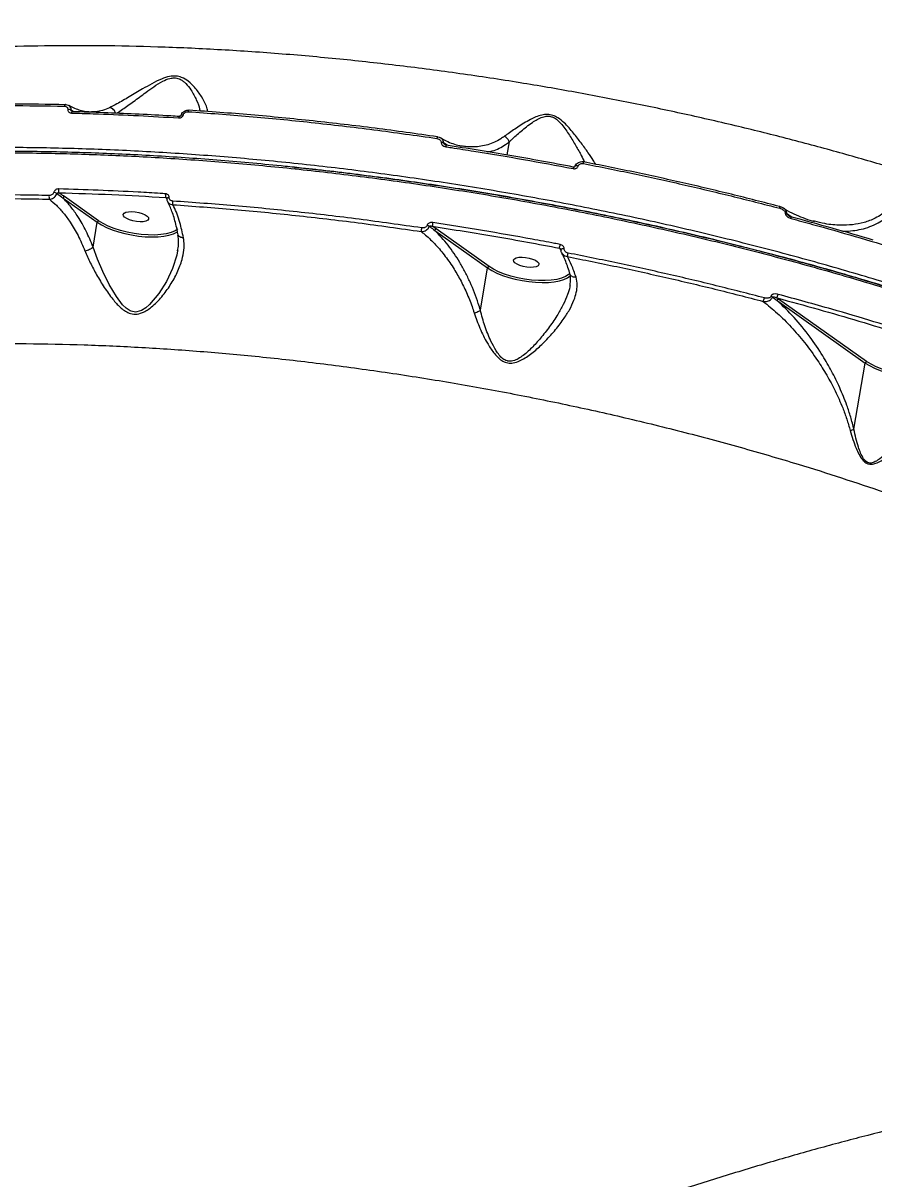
# Model space of a CAD drawing. Header units: millimetres. Extents: x -6028 to 5958, y -6064 to 4137.
# Drawn here: x -2.7 to 295.3, y -688.2 to -283.5 of the extents above; entities that cross this region are included whole.
import ezdxf

# ---------------------------------------------------------------- set-up
doc = ezdxf.new("R2010")
doc.units = ezdxf.units.MM
for name, color, linetype in [('DIKOM_ОБЪЕКТ', 7, 'Continuous'), ('DIKOM_РАЗМЕР_ЗОНА', 7, 'Continuous'), ('DIKOM_РАЗМЕР_ОБЪЕКТА', 7, 'Continuous')]:
    doc.layers.add(name, color=color, linetype=linetype)
doc.styles.add('style1', font='arial.ttf', dxfattribs={"width": 0.8})
doc.dimstyles.new('1-50', dxfattribs={"dimtxt": 300, "dimasz": 200, "dimexe": 100, "dimexo": 0, "dimgap": 100, "dimtad": 1, "dimtxsty": 'style1', "dimcen": 200, "dimclrd": 7, "dimclre": 7, "dimclrt": 7, "dimadec": 1, "dimazin": 2, "dimtfac": 1, "dimtmove": 0, "dimatfit": 2, "dimfxl": 0, "dimlwd": 25, "dimlwe": 18, "dimarcsym": 0})

# ---------------------------------------------------------------- blocks, each defined once
blk = doc.blocks.new('*D9')
at = {"layer": 'Defpoints', "color": 0, "transparency": 16777216}
for p in [(-6027.56, 1459.58), (4556.58, 1382.7), (4556.58, -5964.37)]:
    blk.add_point(p, dxfattribs=at)
at = {"layer": 'DIKOM_РАЗМЕР_ЗОНА', "color": 7, "lineweight": 18, "transparency": 16777216}
for p, q in [((-6027.56, 1459.58), (-6027.56, -6064.37)), ((4556.58, 1382.7), (4556.58, -6064.37))]:
    blk.add_line(p, q, dxfattribs=at)
at = {"layer": 'DIKOM_РАЗМЕР_ЗОНА', "color": 7, "lineweight": 25, "transparency": 16777216}
blk.add_line((-5827.56, -5964.37), (4356.58, -5964.37), dxfattribs=at)
at = {"layer": 'DIKOM_РАЗМЕР_ЗОНА', "color": 7, "transparency": 16777216}
for points in [[(-5827.56, -5931.03), (-5827.56, -5997.7), (-6027.56, -5964.37)], [(4356.58, -5931.03), (4356.58, -5997.7), (4556.58, -5964.37)]]:
    blk.add_solid(points, dxfattribs=at)
at = {"layer": 'DIKOM_РАЗМЕР_ЗОНА', "color": 7, "transparency": 16777216, "insert": (157.08, -5711.2), "char_height": 300, "attachment_point": 5, "style": 'style1'}
blk.add_mtext('10600', dxfattribs=at)
blk = doc.blocks.new('*D11')
at = {"layer": 'Defpoints', "color": 0, "transparency": 16777216}
for p in [(259.43, 2965.58), (1920.55, -3002.33), (4022.59, -3002.33)]:
    blk.add_point(p, dxfattribs=at)
at = {"layer": 'DIKOM_РАЗМЕР_ОБЪЕКТА', "color": 7, "lineweight": 18, "transparency": 16777216}
for p, q in [((259.43, 2965.58), (4122.59, 2965.58)), ((1920.55, -3002.33), (4122.59, -3002.33))]:
    blk.add_line(p, q, dxfattribs=at)
at = {"layer": 'DIKOM_РАЗМЕР_ОБЪЕКТА', "color": 7, "lineweight": 25, "transparency": 16777216}
blk.add_line((4022.59, 2765.58), (4022.59, -2802.33), dxfattribs=at)
at = {"layer": 'DIKOM_РАЗМЕР_ОБЪЕКТА', "color": 7, "transparency": 16777216}
for points in [[(3989.25, 2765.58), (4055.92, 2765.58), (4022.59, 2965.58)], [(3989.25, -2802.33), (4055.92, -2802.33), (4022.59, -3002.33)]]:
    blk.add_solid(points, dxfattribs=at)
at = {"layer": 'DIKOM_РАЗМЕР_ОБЪЕКТА', "color": 7, "transparency": 16777216, "insert": (3769.41, -24.42), "char_height": 300, "attachment_point": 5, "rotation": 90, "style": 'style1'}
blk.add_mtext('6000', dxfattribs=at)
blk = doc.blocks.new('*D12')
at = {"layer": 'Defpoints', "color": 0, "transparency": 16777216}
for p in [(3056.58, 1987.9), (-4027.97, 676.5), (3056.58, -3714.77)]:
    blk.add_point(p, dxfattribs=at)
at = {"layer": 'DIKOM_РАЗМЕР_ОБЪЕКТА', "color": 7, "lineweight": 18, "transparency": 16777216}
for p, q in [((3056.58, 1987.9), (3056.58, -3814.77)), ((-4027.97, 676.5), (-4027.97, -3814.77))]:
    blk.add_line(p, q, dxfattribs=at)
at = {"layer": 'DIKOM_РАЗМЕР_ОБЪЕКТА', "color": 7, "lineweight": 25, "transparency": 16777216}
blk.add_line((-3827.97, -3714.77), (2856.58, -3714.77), dxfattribs=at)
at = {"layer": 'DIKOM_РАЗМЕР_ОБЪЕКТА', "color": 7, "transparency": 16777216}
for points in [[(-3827.97, -3681.44), (-3827.97, -3748.11), (-4027.97, -3714.77)], [(2856.58, -3681.44), (2856.58, -3748.11), (3056.58, -3714.77)]]:
    blk.add_solid(points, dxfattribs=at)
at = {"layer": 'DIKOM_РАЗМЕР_ОБЪЕКТА', "color": 7, "transparency": 16777216, "insert": (20, -3461.6), "char_height": 300, "attachment_point": 5, "style": 'style1'}
blk.add_mtext('7100', dxfattribs=at)

msp = doc.modelspace()

# ---------------------------------------------------------------- linework, layer by layer
at = {"layer": 'DIKOM_ОБЪЕКТ', "color": 7, "linetype": 'Continuous', "lineweight": 15}
for p, q in [((14.781, -314.436), (14.117, -313.991)), ((145.788, -326.301), (144.581, -325.488)), ((167.586, -325.073), (166.794, -329.69)), ((11.279, -344.758), (23.266, -353.253)), ((23.754, -352.751), (11.767, -344.255)), ((47.28, -344.574), (47.735, -345.294)), ((266.47, -351.351), (266.808, -351.5)), ((21.783, -361.903), (23.266, -353.253)), ((141.964, -355.581), (140.629, -354.642)), ((141.476, -356.083), (160.016, -369.222)), ((160.503, -368.719), (141.964, -355.581)), ((274.552, -352.862), (274.203, -352.777)), ((51.475, -362.959), (51.428, -363.226)), ((185.16, -362.282), (185.744, -363.206)), ((157.47, -384.067), (160.016, -369.222)), ((261.934, -380.153), (261.317, -379.717)), ((292.786, -402.017), (261.934, -380.153)), ((261.446, -380.655), (292.298, -402.519)), ((288.321, -425.718), (292.298, -402.519))]:
    msp.add_line(p, q, dxfattribs=at)
at = {"layer": 'DIKOM_ОБЪЕКТ', "color": 7, "linetype": 'Continuous', "lineweight": 15, "flags": 128}
for points in [[(12.089, -312.013), (12.08, -312.013), (12.015, -312.035), (11.951, -312.091), (11.892, -312.18), (11.839, -312.298), (11.794, -312.441), (11.759, -312.605)], [(14.569, -314.426), (14.568, -314.426), (14.502, -314.441), (14.437, -314.494), (14.375, -314.582), (14.32, -314.702), (14.274, -314.85), (14.237, -315.019)], [(52.677, -315.709), (52.682, -315.697), (52.728, -315.642), (52.81, -315.602), (52.926, -315.579), (53.07, -315.574), (53.236, -315.588), (53.418, -315.618)], [(55.416, -313.996), (55.373, -313.949), (55.337, -313.937)], [(52.056, -316.104), (52.055, -316.103), (52.003, -316.119), (51.952, -316.172), (51.902, -316.261), (51.855, -316.382), (51.813, -316.53), (51.778, -316.7)], [(142.4, -323.33), (142.395, -323.289), (142.389, -323.28)], [(145.489, -326.181), (145.495, -326.199), (145.496, -326.254)], [(190.059, -333.828), (190.047, -333.843), (190.028, -333.894)], [(191.758, -333.58), (191.527, -333.512), (191.303, -333.468), (191.098, -333.452), (190.925, -333.464), (190.794, -333.504), (190.713, -333.569), (190.694, -333.607)], [(193.587, -332.679), (193.614, -332.515), (193.636, -332.369), (193.652, -332.246), (193.661, -332.15), (193.663, -332.085), (193.659, -332.054), (193.647, -332.056), (193.629, -332.093)], [(48.46, -344.537), (48.269, -344.559), (48.093, -344.596), (47.942, -344.646), (47.819, -344.708), (47.732, -344.779), (47.682, -344.856), (47.671, -344.911)], [(262.314, -347.691), (262.287, -347.691), (262.239, -347.719)], [(262.345, -348.347), (262.37, -348.182), (262.383, -348.034), (262.385, -347.907), (262.377, -347.807), (262.357, -347.736), (262.326, -347.697), (262.314, -347.691)], [(41.217, -352.099), (40.921, -352.521), (40.29, -352.844), (39.375, -353.04), (38.252, -353.095), (37.01, -353.003), (35.751, -352.773), (34.576, -352.422), (33.58, -351.979), (32.845, -351.48), (32.43, -350.966), (32.368, -350.478), (32.665, -350.055), (33.296, -349.733), (34.21, -349.536), (35.334, -349.481), (36.576, -349.573), (37.835, -349.804), (39.01, -350.155), (40.005, -350.597), (40.74, -351.096), (41.156, -351.61), (41.217, -352.099)], [(266.325, -351.936), (266.35, -351.762), (266.363, -351.607), (266.362, -351.477), (266.349, -351.377), (266.324, -351.31), (266.287, -351.279), (266.284, -351.278)], [(23.266, -353.253), (24.764, -354.185), (26.52, -355.064), (28.498, -355.871), (30.654, -356.588), (32.942, -357.201), (35.311, -357.695), (37.711, -358.06), (40.089, -358.288), (42.394, -358.375), (44.576, -358.317), (46.587, -358.117), (48.384, -357.779), (49.928, -357.31), (51.185, -356.72), (51.478, -356.538)], [(51.439, -355.696), (50.515, -356.282), (49.136, -356.849), (47.458, -357.281), (45.522, -357.569), (43.376, -357.706), (41.07, -357.687), (38.662, -357.513), (36.208, -357.189), (33.768, -356.723), (31.401, -356.125), (29.165, -355.411), (27.113, -354.597), (25.294, -353.703), (23.754, -352.751)], [(51.428, -363.226), (51.16, -364.737), (49.64, -369.388), (47.463, -373.94), (44.835, -378.169), (41.598, -381.984), (40.27, -383.145), (38.794, -384.083), (37.151, -384.621), (36.63, -384.664), (35.129, -384.403), (34.796, -384.266), (33.357, -383.343), (32.116, -382.129), (29.976, -379.286), (27.443, -374.979), (25.209, -370.45), (23.359, -366.184), (21.781, -361.914), (21.78, -361.911), (21.78, -361.911)], [(186.801, -362.492), (186.558, -362.491), (186.323, -362.511), (186.109, -362.551), (185.928, -362.608), (185.792, -362.679), (185.708, -362.76), (185.681, -362.841)], [(177.967, -368.067), (177.67, -368.49), (177.039, -368.813), (176.125, -369.009), (175.001, -369.064), (173.76, -368.972), (172.5, -368.742), (171.325, -368.391), (170.33, -367.948), (169.595, -367.449), (169.18, -366.935), (169.118, -366.447), (169.414, -366.024), (170.045, -365.702), (170.96, -365.505), (172.083, -365.45), (173.325, -365.542), (174.584, -365.773), (175.759, -366.123), (176.755, -366.566), (177.49, -367.065), (177.905, -367.579), (177.967, -368.067)], [(160.016, -369.222), (161.513, -370.154), (163.27, -371.033), (165.248, -371.84), (167.404, -372.557), (169.691, -373.17), (172.06, -373.664), (174.46, -374.029), (176.838, -374.257), (179.143, -374.344), (181.325, -374.286), (183.336, -374.086), (185.133, -373.748), (186.677, -373.279), (187.935, -372.689), (188.878, -371.991), (189.049, -371.817)], [(188.189, -371.665), (187.265, -372.251), (185.885, -372.818), (184.207, -373.25), (182.272, -373.538), (180.125, -373.674), (177.82, -373.656), (175.411, -373.482), (172.957, -373.158), (170.518, -372.692), (168.151, -372.094), (165.915, -371.38), (163.862, -370.566), (162.044, -369.672), (160.503, -368.719)], [(188.667, -371.222), (188.313, -371.563), (188.189, -371.665)], [(292.298, -402.519), (293.796, -403.451), (295.552, -404.33), (297.53, -405.137), (299.686, -405.855), (301.974, -406.467), (304.343, -406.961), (306.743, -407.326), (309.121, -407.555), (311.426, -407.641), (313.608, -407.583), (315.619, -407.383), (317.416, -407.045), (318.96, -406.576), (320.217, -405.986), (321.161, -405.289), (321.583, -404.803)], [(320.472, -404.962), (319.547, -405.548), (318.168, -406.115), (316.49, -406.548), (314.554, -406.836), (312.408, -406.972), (310.103, -406.953), (307.694, -406.779), (305.24, -406.456), (302.8, -405.989), (300.434, -405.392), (298.197, -404.677), (296.145, -403.863), (294.327, -402.969), (292.786, -402.017)]]:
    msp.add_lwpolyline(points, dxfattribs=at)
at = {"layer": 'DIKOM_ОБЪЕКТ', "color": 7, "linetype": 'Continuous', "lineweight": 15}
for centre, radius, start, end in [((13.252, -315.673), 1.892, 62.77735, 98.11407), ((55.804, -314.508), 0.738, 129.2677, 181.90545), ((144.735, -324.156), 2.504, 159.51585, 173.97327), ((143.786, -327.152), 1.844, 64.49161, 90.83232), ((147.136, -326.88), 1.789, 157.02407, 177.31303), ((188.289, -333.941), 1.774, 343.14099, 3.66037), ((8.438, -344.312), 2.087, 167.98755, 204.08071), ((7.613, -345.388), 2.679, 55.91719, 81.2), ((11.663, -342.029), 2.03, 167.4074, 205.33604), ((49.737, -343.811), 2.572, 167.74162, 197.24229), ((11.882, -344.856), 0.611, 100.9062, 170.79607), ((52.409, -346.379), 2.764, 168.28424, 195.09953), ((264.091, -351.752), 1.694, 65.56311, 84.35862), ((23.869, -353.351), 0.611, 100.89198, 170.8057), ((148.255, -357.274), 11.565, 169.72133, 176.01685), ((138.24, -356.417), 2.184, 52.36556, 75.4698), ((153.118, -355.601), 12.526, 169.66903, 175.60931), ((142.079, -356.181), 0.611, 100.90735, 170.79979), ((173.171, -359.044), 12.419, 344.88488, 350.88486), ((176.607, -362.136), 11.758, 344.57772, 350.7693), ((160.619, -369.319), 0.611, 100.89714, 170.80053), ((253.706, -379.277), 3.29, 329.58386, 351.97787), ((258.66, -380.731), 1.711, 49.09259, 68.97709), ((258.861, -378.11), 2.935, 326.79803, 352.67349), ((262.049, -380.753), 0.611, 100.89714, 170.80053), ((292.902, -402.617), 0.611, 100.90504, 170.79234)]:
    msp.add_arc(centre, radius, start, end, dxfattribs=at)
for points, knots in [([(317.601, -339.173), (311.985, -337.403), (300.746, -333.862), (283.418, -328.869), (265.802, -324.126), (247.666, -319.608), (229.039, -315.335), (209.953, -311.332), (190.713, -307.666), (170.813, -304.255), (150.293, -301.146), (129.209, -298.385), (107.985, -296.046), (86.691, -294.154), (65.401, -292.73), (44.609, -291.806), (24.375, -291.374), (4.744, -291.412), (-14.627, -291.922), (-33.659, -292.923), (-52.274, -294.425), (-70.048, -296.393), (-86.939, -298.808), (-102.929, -301.644), (-118.291, -304.948), (-132.945, -308.729), (-146.821, -312.987), (-158.769, -317.322), (-168.985, -321.619), (-177.703, -325.792), (-185.802, -330.21), (-193.21, -334.868), (-199.103, -339.037), (-202.237, -341.73), (-203.395, -342.725)], [0, 0, 0, 0, 0.0295642, 0.0591639, 0.0887634, 0.1183277, 0.1491042, 0.1799209, 0.2107373, 0.2415138, 0.2749769, 0.3084656, 0.3419286, 0.3763689, 0.4108376, 0.445278, 0.4786302, 0.5120083, 0.5453605, 0.5796859, 0.6140396, 0.6483649, 0.6816381, 0.7149368, 0.7482098, 0.7824526, 0.8167234, 0.8509663, 0.8775442, 0.9041221, 0.9309122, 0.9577022, 0.9843673, 1, 1, 1, 1]), ([(61.813, -314.487), (61.832, -314.303), (61.9, -313.668), (61.259, -311.924), (59.867, -309.259), (57.774, -306.348), (55.412, -303.96), (53.2, -302.536), (50.868, -301.946), (48.366, -302.12), (45.433, -303.13), (42.294, -304.732), (38.515, -306.922), (34.374, -309.414), (30.456, -311.654), (28.398, -312.696), (27.558, -313.121)], [0, 0, 0, 0, 0.03293897, 0.11393174, 0.21792632, 0.32501198, 0.39487577, 0.45215033, 0.4891278, 0.52872024, 0.58002236, 0.64567066, 0.71311012, 0.81773888, 0.92556834, 1, 1, 1, 1]), ([(30.254, -314.966), (30.873, -314.555), (32.586, -313.418), (35.954, -310.983), (39.643, -308.217), (43.065, -305.755), (45.824, -303.988), (48.313, -302.89), (49.893, -302.673), (51.137, -302.742), (52.271, -303.092), (53.42, -303.835), (54.772, -305.061), (56.452, -307.318), (58.059, -310.435), (59.04, -312.937), (59.216, -314.068), (59.251, -314.29)], [0, 0, 0, 0, 0.0677462, 0.1874886, 0.3105565, 0.3841176, 0.4589731, 0.5131253, 0.5441504, 0.5533177, 0.590951, 0.6211508, 0.6522219, 0.7298046, 0.8485674, 0.9703093, 1, 1, 1, 1]), ([(-71.935, -314.828), (-68.904, -314.596), (-60.039, -313.917), (-44.965, -313.093), (-26.529, -312.501), (-7.64, -312.293), (5.293, -312.501), (11.759, -312.605)], [0, 0, 0, 0, 0.1144552, 0.3347651, 0.5550769, 0.7775382, 1, 1, 1, 1]), ([(12.206, -312.075), (5.817, -311.973), (-6.962, -311.767), (-25.754, -311.969), (-44.214, -312.557), (-59.372, -313.384), (-68.273, -314.066), (-71.297, -314.298)], [0, 0, 0, 0, 0.2203109, 0.440622, 0.6630847, 0.8855471, 1, 1, 1, 1]), ([(11.759, -312.605), (11.924, -312.624), (12.254, -312.663), (12.655, -312.92), (12.917, -313.288), (12.987, -313.608), (12.985, -313.779), (12.985, -313.8)], [0, 0, 0, 0, 0.2478808, 0.4959332, 0.7364898, 0.9670645, 1, 1, 1, 1]), ([(12.089, -312.026), (12.142, -312.024), (12.469, -312.01), (12.889, -312.108), (13.17, -312.316), (13.236, -312.365)], [0, 0, 0, 0, 0.1307376, 0.7947231, 1, 1, 1, 1]), ([(12.985, -313.8), (12.985, -313.82), (12.982, -313.993), (13.054, -314.319), (13.322, -314.695), (13.732, -314.958), (14.069, -314.999), (14.237, -315.019)], [0, 0, 0, 0, 0.0299562, 0.2618084, 0.5039856, 0.7520591, 1, 1, 1, 1]), ([(14.117, -313.991), (14.117, -313.955), (14.119, -313.669), (14.003, -313.149), (13.666, -312.597), (13.316, -312.411), (13.178, -312.338)], [0, 0, 0, 0, 0.0502105, 0.400978, 0.7648578, 1, 1, 1, 1]), ([(13.251, -312.221), (13.459, -312.353), (14.318, -312.895), (15.841, -313.559), (17.811, -314.197), (19.496, -314.52), (20.508, -314.52), (20.876, -314.52)], [0, 0, 0, 0, 0.0807669, 0.3334989, 0.5901044, 0.8508029, 1, 1, 1, 1]), ([(14.369, -314.37), (14.342, -314.354), (14.258, -314.305), (14.168, -314.189), (14.126, -314.077), (14.118, -314.016), (14.117, -313.998), (14.117, -313.991)], [0, 0, 0, 0, 0.1908467, 0.596283, 0.8823129, 0.9551318, 1, 1, 1, 1]), ([(14.237, -315.019), (14.864, -315.036), (17.999, -315.117), (25.773, -315.364), (37.634, -315.857), (47.062, -316.419), (51.778, -316.7)], [0, 0, 0, 0, 0.0507702, 0.2538485, 0.6266959, 1, 1, 1, 1]), ([(14.37, -314.37), (14.383, -314.382), (14.411, -314.408), (14.511, -314.42), (14.564, -314.426)], [0, 0, 0, 0, 0.4634765, 1, 1, 1, 1]), ([(14.568, -314.432), (15.05, -314.442), (19.138, -314.527), (26.929, -314.806), (37.94, -315.288), (46.328, -315.73), (51.055, -316.047), (52.06, -316.114)], [0, 0, 0, 0, 0.0392396, 0.3327313, 0.6268449, 0.920695, 1, 1, 1, 1]), ([(27.558, -313.121), (26.756, -313.467), (25.206, -314.134), (23.087, -314.594), (21.777, -314.612), (21.262, -314.619)], [0, 0, 0, 0, 0.3941265, 0.7615967, 1, 1, 1, 1]), ([(29.638, -314.939), (29.588, -314.793), (29.448, -314.382), (28.989, -313.812), (28.364, -313.336), (27.86, -313.159), (27.6, -313.126), (27.558, -313.121)], [0, 0, 0, 0, 0.1512165, 0.4251536, 0.6991076, 0.9518145, 1, 1, 1, 1]), ([(51.778, -316.7), (51.816, -316.701), (52.017, -316.71), (52.391, -316.645), (52.848, -316.414), (53.222, -316.062), (53.353, -315.766), (53.418, -315.618)], [0, 0, 0, 0, 0.0545617, 0.2913781, 0.5278527, 0.7639853, 1, 1, 1, 1]), ([(52.69, -315.709), (52.702, -315.664), (52.78, -315.345), (53.147, -314.811), (53.824, -314.249), (54.605, -313.932), (55.119, -313.958), (55.336, -313.97)], [0, 0, 0, 0, 0.0421642, 0.292913, 0.5488418, 0.8098952, 1, 1, 1, 1]), ([(53.418, -315.618), (53.484, -315.47), (53.616, -315.172), (53.993, -314.818), (54.452, -314.586), (54.828, -314.522), (55.029, -314.531), (55.066, -314.533)], [0, 0, 0, 0, 0.2364146, 0.4729416, 0.7098995, 0.9468004, 1, 1, 1, 1]), ([(55.066, -314.533), (62.206, -315.048), (76.486, -316.079), (98.232, -318.22), (120.165, -320.762), (134.885, -322.85), (142.245, -323.894)], [0, 0, 0, 0, 0.2485966, 0.497193, 0.7485964, 1, 1, 1, 1]), ([(142.4, -323.33), (135.138, -322.3), (120.615, -320.241), (98.811, -317.708), (77.029, -315.556), (62.62, -314.516), (55.416, -313.996)], [0, 0, 0, 0, 0.2485971, 0.4971941, 0.7485965, 1, 1, 1, 1]), ([(197.926, -332.964), (197.649, -332.504), (196.969, -331.37), (195.209, -328.842), (192.867, -325.603), (190.581, -322.612), (188.561, -320.187), (186.793, -318.324), (184.938, -316.755), (182.909, -315.73), (180.923, -315.382), (178.859, -315.661), (176.866, -316.358), (173.956, -317.764), (170.457, -319.957), (167.576, -321.944), (166.168, -322.966), (165.883, -323.174)], [0, 0, 0, 0, 0.0710515, 0.174687, 0.2813668, 0.3821755, 0.4338182, 0.4854019, 0.541318, 0.5764305, 0.6121511, 0.6506654, 0.6938863, 0.7382758, 0.8525722, 0.9701032, 1, 1, 1, 1]), ([(52.057, -316.099), (52.087, -316.101), (52.16, -316.107), (52.304, -316.072), (52.453, -315.997), (52.574, -315.89), (52.651, -315.784), (52.665, -315.73), (52.671, -315.709)], [0, 0, 0, 0, 0.1325083, 0.3123879, 0.5030283, 0.6849163, 0.8754259, 1, 1, 1, 1]), ([(167.585, -325.061), (167.586, -325.06), (167.838, -324.824), (169.092, -323.639), (171.644, -321.377), (174.734, -318.872), (177.366, -317.208), (179.102, -316.377), (180.846, -316), (182.037, -316.161), (183.091, -316.517), (184.46, -317.331), (185.988, -318.938), (187.435, -320.842), (189.106, -323.388), (190.954, -326.505), (192.759, -329.746), (193.607, -331.437), (193.971, -332.162)], [0, 0, 0, 0, 0.0001214, 0.0339869, 0.1638226, 0.2964937, 0.343697, 0.3917767, 0.4313335, 0.4604586, 0.4671222, 0.5030646, 0.5630794, 0.619728, 0.6764494, 0.7926193, 0.9111385, 1, 1, 1, 1]), ([(142.387, -323.293), (142.46, -323.301), (142.838, -323.342), (143.249, -323.467), (143.508, -323.671), (143.528, -323.687)], [0, 0, 0, 0, 0.1810824, 0.9357173, 1, 1, 1, 1]), ([(144.581, -325.488), (144.581, -325.444), (144.581, -325.181), (144.472, -324.693), (144.122, -324.091), (143.724, -323.825), (143.525, -323.692)], [0, 0, 0, 0, 0.0603093, 0.3552426, 0.6776443, 1, 1, 1, 1]), ([(143.534, -323.68), (144.185, -324.051), (145.606, -324.859), (147.808, -325.741), (149.788, -326.352), (150.982, -326.52), (151.41, -326.58)], [0, 0, 0, 0, 0.2473172, 0.5395229, 0.8350986, 1, 1, 1, 1]), ([(165.883, -323.174), (165.459, -323.472), (164.324, -324.27), (162.392, -325.282), (159.282, -326.447), (155.897, -326.929), (152.996, -326.882), (151.752, -326.64), (151.473, -326.586)], [0, 0, 0, 0, 0.0965027, 0.2584149, 0.420349, 0.7528031, 0.9445247, 1, 1, 1, 1]), ([(167.585, -325.061), (167.48, -324.806), (167.27, -324.296), (166.7, -323.654), (166.205, -323.315), (165.926, -323.192), (165.883, -323.174)], [0, 0, 0, 0, 0.3157206, 0.6314529, 0.9437458, 1, 1, 1, 1]), ([(378.45, -402.651), (374.731, -401.127), (364.638, -396.99), (347.546, -390.485), (327.048, -383.24), (305.918, -376.34), (284.271, -369.813), (262.2, -363.691), (239.774, -357.996), (217.022, -352.747), (193.988, -347.944), (170.747, -343.597), (147.407, -339.725), (124.077, -336.349), (100.83, -333.483), (77.706, -331.141), (54.742, -329.318), (32.008, -328.015), (9.608, -327.236), (-12.352, -326.986), (-33.8, -327.271), (-54.688, -328.102), (-74.993, -329.465), (-94.659, -331.352), (-113.593, -333.753), (-131.707, -336.658), (-148.936, -340.062), (-165.234, -343.97), (-180.592, -348.366), (-194.97, -353.23), (-208.304, -358.541), (-220.531, -364.273), (-231.08, -370.128), (-240.121, -376.036), (-247.828, -381.934), (-254.64, -388.112), (-260.53, -394.543), (-265.451, -401.166), (-269.389, -407.965), (-272.119, -414.186), (-273.293, -418.197), (-273.771, -419.832)], [0, 0, 0, 0, 0.0156529, 0.0424899, 0.0694117, 0.0963763, 0.1233412, 0.1502628, 0.1770999, 0.203937, 0.2308587, 0.2578234, 0.2847881, 0.3117098, 0.3385469, 0.365384, 0.3923057, 0.4192703, 0.4462351, 0.4731568, 0.4999939, 0.526831, 0.5537526, 0.5807174, 0.607682, 0.6346038, 0.6614408, 0.6882778, 0.7151994, 0.7421643, 0.7691288, 0.7960504, 0.8228877, 0.8459668, 0.8691684, 0.8923974, 0.9156265, 0.9388283, 0.9615881, 0.9843482, 1, 1, 1, 1]), ([(142.245, -323.894), (142.494, -323.954), (142.931, -324.059), (143.412, -324.425), (143.682, -324.817), (143.759, -325.123), (143.76, -325.282), (143.76, -325.309)], [0, 0, 0, 0, 0.32771259, 0.57389832, 0.77963283, 0.96276407, 1, 1, 1, 1]), ([(143.76, -325.309), (143.76, -325.342), (143.761, -325.511), (143.851, -325.837), (144.143, -326.248), (144.649, -326.625), (145.1, -326.735), (145.349, -326.796)], [0, 0, 0, 0, 0.0440627, 0.224534, 0.4337787, 0.6875162, 1, 1, 1, 1]), ([(144.977, -325.979), (144.924, -325.943), (144.804, -325.864), (144.675, -325.723), (144.606, -325.598), (144.585, -325.531), (144.582, -325.5), (144.581, -325.488)], [0, 0, 0, 0, 0.3066708, 0.6823383, 0.857599, 0.9438203, 1, 1, 1, 1]), ([(144.977, -325.98), (145.009, -326.004), (145.123, -326.086), (145.308, -326.155), (145.454, -326.171), (145.49, -326.175)], [0, 0, 0, 0, 0.2352673, 0.8106968, 1, 1, 1, 1]), ([(145.349, -326.796), (146.007, -326.896), (149.299, -327.395), (158.395, -328.822), (172.64, -331.201), (184.201, -333.37), (189.986, -334.456)], [0, 0, 0, 0, 0.0441417, 0.2207138, 0.6100132, 1, 1, 1, 1]), ([(190.028, -333.894), (182.636, -332.512), (167.83, -329.743), (152.948, -327.418), (145.496, -326.254)], [0, 0, 0, 0, 0.4992732, 1, 1, 1, 1]), ([(159.849, -328.57), (160.451, -328.491), (161.877, -328.303), (164.025, -327.35), (166.006, -326.264), (167.161, -325.393), (167.586, -325.073)], [0, 0, 0, 0, 0.2204812, 0.5226319, 0.8247267, 1, 1, 1, 1]), ([(167.586, -325.073), (167.586, -325.071), (167.586, -325.068), (167.586, -325.064), (167.586, -325.062), (167.585, -325.061)], [0, 0, 0, 0, 0.4280546, 0.7837268, 1, 1, 1, 1]), ([(-266.97, -405.087), (-266.744, -404.695), (-265.767, -402.996), (-263.731, -400.067), (-260.86, -396.306), (-257.668, -392.632), (-254.183, -389.038), (-250.397, -385.523), (-246.31, -382.087), (-241.921, -378.73), (-237.227, -375.45), (-232.232, -372.25), (-226.953, -369.141), (-221.41, -366.135), (-215.621, -363.242), (-209.586, -360.463), (-203.307, -357.795), (-196.781, -355.238), (-190.006, -352.791), (-182.981, -350.452), (-175.703, -348.221), (-168.172, -346.097), (-160.383, -344.08), (-152.336, -342.171), (-144.052, -340.373), (-135.564, -338.694), (-126.903, -337.141), (-118.081, -335.716), (-109.093, -334.417), (-99.936, -333.244), (-90.608, -332.195), (-81.106, -331.27), (-71.427, -330.47), (-61.569, -329.793), (-51.529, -329.24), (-41.302, -328.811), (-30.907, -328.506), (-20.39, -328.329), (-9.788, -328.279), (0.881, -328.356), (11.629, -328.56), (22.455, -328.891), (33.36, -329.347), (44.343, -329.93), (55.406, -330.64), (66.546, -331.474), (77.765, -332.44), (87.452, -333.36), (93.41, -334.006), (95.59, -334.243)], [0, 0, 0, 0, 0.0065123, 0.0281706, 0.0497975, 0.0714171, 0.0930499, 0.114713, 0.1364283, 0.1582176, 0.1801028, 0.2021063, 0.2241799, 0.2461684, 0.2680461, 0.289839, 0.3115723, 0.3332693, 0.3549552, 0.376652, 0.3983781, 0.4201579, 0.4420163, 0.4639776, 0.4860359, 0.5080613, 0.5299548, 0.5517546, 0.5734856, 0.5951723, 0.61684, 0.6385133, 0.6602096, 0.6819528, 0.7037675, 0.7256785, 0.7477042, 0.7697337, 0.7916105, 0.8134164, 0.8351693, 0.8568869, 0.8785872, 0.9002874, 0.9220017, 0.9437456, 0.9655365, 0.9873923, 1, 1, 1, 1]), ([(-266.937, -405.417), (-266.04, -403.899), (-263.595, -399.764), (-258.168, -393.264), (-250.752, -385.926), (-241.943, -378.895), (-232.011, -372.308), (-220.995, -366.181), (-208.985, -360.515), (-195.783, -355.218), (-181.385, -350.325), (-165.813, -345.864), (-149.408, -341.931), (-132.248, -338.529), (-114.423, -335.647), (-95.643, -333.238), (-75.932, -331.331), (-55.338, -329.945), (-34.562, -329.12), (-13.71, -328.825), (7.118, -329.017), (28.51, -329.694), (50.42, -330.875), (72.788, -332.566), (95.43, -334.76), (118.283, -337.461), (141.275, -340.661), (164.482, -344.377), (187.831, -348.619), (211.243, -353.384), (234.201, -358.569), (256.639, -364.143), (278.5, -370.073), (300.141, -376.454), (321.478, -383.284), (342.412, -390.554), (361.333, -397.628), (372.983, -402.379), (378.136, -404.481)], [0, 0, 0, 0, 0.0162447, 0.0442545, 0.0730775, 0.1019241, 0.1307473, 0.1587571, 0.1867882, 0.2147977, 0.2436209, 0.2724675, 0.3012907, 0.3293004, 0.3573315, 0.3853411, 0.4141644, 0.443011, 0.4718342, 0.4988352, 0.5258556, 0.5528568, 0.580584, 0.6083321, 0.6360593, 0.664069, 0.6921002, 0.7201099, 0.7489331, 0.7777799, 0.8066031, 0.8346129, 0.862644, 0.8906537, 0.9194769, 0.9483237, 0.9771469, 1, 1, 1, 1]), ([(92.31, -334.014), (95.133, -334.292), (105.628, -335.329), (123.962, -337.666), (147.229, -341.007), (170.515, -344.876), (193.7, -349.211), (216.679, -354.003), (237.943, -358.91), (257.5, -363.829), (275.403, -368.668), (293.026, -373.77), (310.527, -379.187), (327.862, -384.921), (344.973, -390.973), (361.669, -397.244), (372.373, -401.607), (377.723, -403.788)], [0, 0, 0, 0, 0.02834, 0.1053617, 0.1826263, 0.2600141, 0.3374023, 0.4146669, 0.4916883, 0.5540983, 0.6165731, 0.6790475, 0.7414576, 0.8060574, 0.8707288, 0.9354001, 1, 1, 1, 1]), ([(95.59, -334.243), (97.202, -334.413), (102.608, -334.983), (111.83, -336.08), (123.231, -337.53), (134.612, -339.102), (145.966, -340.787), (157.294, -342.587), (168.596, -344.501), (179.873, -346.53), (191.124, -348.672), (202.35, -350.93), (213.548, -353.301), (224.721, -355.787), (235.862, -358.386), (246.947, -361.093), (257.94, -363.899), (268.812, -366.798), (279.555, -369.786), (290.17, -372.864), (300.658, -376.031), (311.019, -379.288), (321.254, -382.635), (331.361, -386.071), (341.34, -389.597), (351.193, -393.212), (360.91, -396.918), (369.844, -400.44), (375.454, -402.758), (377.938, -403.785)], [0, 0, 0, 0, 0.0163134, 0.0547207, 0.0930132, 0.1311746, 0.1692353, 0.2072263, 0.2451778, 0.2831209, 0.3210825, 0.3590868, 0.3971642, 0.4353448, 0.4736597, 0.5120776, 0.5504253, 0.5886236, 0.6267139, 0.6647262, 0.7026912, 0.7406394, 0.7786006, 0.8165955, 0.8546545, 0.892808, 0.9310863, 0.9694976, 1, 1, 1, 1]), ([(189.986, -334.456), (190.054, -334.466), (190.299, -334.505), (190.721, -334.474), (191.187, -334.292), (191.562, -333.992), (191.693, -333.717), (191.758, -333.58)], [0, 0, 0, 0, 0.0918799, 0.3355363, 0.563073, 0.7814248, 1, 1, 1, 1]), ([(190.061, -333.82), (190.107, -333.83), (190.231, -333.856), (190.423, -333.825), (190.587, -333.749), (190.67, -333.667), (190.683, -333.622), (190.688, -333.603)], [0, 0, 0, 0, 0.1465165, 0.3945693, 0.6257128, 0.841908, 1, 1, 1, 1]), ([(190.704, -333.608), (190.71, -333.579), (190.779, -333.286), (191.131, -332.803), (191.778, -332.278), (192.595, -332.01), (193.271, -331.947), (193.626, -332.062), (193.694, -332.084)], [0, 0, 0, 0, 0.02419148, 0.24792847, 0.47133939, 0.70094976, 0.94191206, 1, 1, 1, 1]), ([(191.758, -333.58), (191.825, -333.439), (191.96, -333.159), (192.345, -332.851), (192.826, -332.661), (193.263, -332.628), (193.518, -332.668), (193.587, -332.679)], [0, 0, 0, 0, 0.2168964, 0.4334535, 0.6619605, 0.908083, 1, 1, 1, 1]), ([(193.587, -332.679), (199.377, -333.834), (210.957, -336.144), (228.216, -339.952), (245.384, -343.986), (256.691, -346.893), (262.345, -348.347)], [0, 0, 0, 0, 0.2490997, 0.498199, 0.7490997, 1, 1, 1, 1]), ([(262.239, -347.719), (256.638, -346.279), (245.436, -343.4), (228.349, -339.383), (211.086, -335.574), (199.448, -333.253), (193.629, -332.093)], [0, 0, 0, 0, 0.2490996, 0.4982003, 0.7491001, 1, 1, 1, 1]), ([(6.397, -343.877), (3.063, -343.813), (-6.687, -343.626), (-22.607, -343.622), (-41.248, -344.011), (-59.55, -344.786), (-71.379, -345.65), (-77.294, -346.082)], [0, 0, 0, 0, 0.1144538, 0.3347656, 0.5550755, 0.7775378, 1, 1, 1, 1]), ([(8.023, -342.741), (7.961, -342.886), (7.839, -343.176), (7.486, -343.532), (7.051, -343.782), (6.67, -343.874), (6.453, -343.877), (6.397, -343.877)], [0, 0, 0, 0, 0.2256468, 0.4513334, 0.6801459, 0.9175599, 1, 1, 1, 1]), ([(6.533, -345.163), (6.62, -345.157), (6.958, -345.135), (7.558, -344.949), (8.245, -344.503), (8.809, -343.893), (9.012, -343.411), (9.114, -343.169)], [0, 0, 0, 0, 0.08121654, 0.31615785, 0.54457604, 0.77181035, 1, 1, 1, 1]), ([(9.682, -341.587), (9.625, -341.587), (9.402, -341.589), (9.011, -341.684), (8.568, -341.939), (8.209, -342.3), (8.085, -342.594), (8.023, -342.741)], [0, 0, 0, 0, 0.0825948, 0.321692, 0.5512934, 0.7755984, 1, 1, 1, 1]), ([(9.114, -343.169), (9.135, -343.128), (9.159, -343.081), (9.235, -343.001), (9.346, -342.929), (9.538, -342.879), (9.705, -342.877), (9.803, -342.894), (9.828, -342.898)], [0, 0, 0, 0, 0.1723196, 0.1986501, 0.4120486, 0.6483206, 0.908596, 1, 1, 1, 1]), ([(9.114, -343.169), (9.161, -343.203), (9.886, -343.725), (10.605, -344.259), (11.279, -344.758)], [0, 0, 0, 0, 0.0646529, 1, 1, 1, 1]), ([(47.223, -343.265), (46.581, -343.225), (43.367, -343.022), (35.459, -342.567), (23.547, -341.997), (14.305, -341.723), (9.682, -341.587)], [0, 0, 0, 0, 0.050767, 0.2538473, 0.6266952, 1, 1, 1, 1]), ([(9.828, -342.898), (16.004, -343.085), (28.369, -343.459), (40.972, -344.202), (47.28, -344.574)], [0, 0, 0, 0, 0.4994502, 1, 1, 1, 1]), ([(11.767, -344.255), (11.348, -343.961), (10.705, -343.509), (10.056, -343.057), (9.828, -342.898)], [0, 0, 0, 0, 0.64943696, 1, 1, 1, 1]), ([(48.46, -344.537), (48.46, -344.502), (48.458, -344.313), (48.37, -343.979), (48.1, -343.608), (47.705, -343.342), (47.384, -343.291), (47.223, -343.265)], [0, 0, 0, 0, 0.053585, 0.2898028, 0.5263932, 0.7631208, 1, 1, 1, 1]), ([(-76.967, -347.363), (-71.123, -346.936), (-59.436, -346.082), (-41.242, -345.304), (-22.59, -344.909), (-6.584, -344.912), (3.207, -345.099), (6.533, -345.163)], [0, 0, 0, 0, 0.2203096, 0.4406211, 0.6630835, 0.8855453, 1, 1, 1, 1]), ([(6.533, -345.163), (7.348, -345.853), (9.038, -347.284), (11.473, -349.995), (14.047, -353.48), (16.648, -357.828), (18.187, -361.425), (18.964, -363.243)], [0, 0, 0, 0, 0.1665429, 0.345546, 0.5267571, 0.7607811, 1, 1, 1, 1]), ([(21.783, -361.903), (21.008, -360.016), (19.441, -356.199), (16.786, -351.593), (14.12, -347.852), (12.326, -345.808), (11.357, -344.837), (11.279, -344.758)], [0, 0, 0, 0, 0.2754369, 0.5570845, 0.7678022, 0.981143, 1, 1, 1, 1]), ([(47.28, -344.574), (47.335, -344.584), (47.443, -344.605), (47.566, -344.685), (47.612, -344.757), (47.63, -344.786)], [0, 0, 0, 0, 0.378469, 0.7566571, 1, 1, 1, 1]), ([(47.666, -344.916), (47.667, -344.885), (47.668, -344.83), (47.64, -344.8), (47.628, -344.788)], [0, 0, 0, 0, 0.5743945, 1, 1, 1, 1]), ([(47.999, -346.041), (47.915, -345.911), (47.696, -345.573), (47.691, -345.163), (47.687, -344.912)], [0, 0, 0, 0, 0.3858303, 1, 1, 1, 1]), ([(51.592, -357.658), (51.481, -357.062), (51.196, -355.539), (50.654, -353.317), (49.985, -350.988), (49.259, -348.927), (48.569, -347.277), (48.119, -346.45), (47.934, -346.109)], [0, 0, 0, 0, 0.1204496, 0.307503, 0.4951809, 0.6826962, 0.8691162, 1, 1, 1, 1]), ([(47.997, -346.066), (48.096, -346.224), (48.328, -346.591), (48.946, -346.975), (49.475, -347.057), (49.74, -347.099)], [0, 0, 0, 0, 0.2728493, 0.6362812, 1, 1, 1, 1]), ([(49.702, -345.817), (49.541, -345.791), (49.218, -345.739), (48.822, -345.472), (48.551, -345.099), (48.462, -344.762), (48.46, -344.572), (48.46, -344.537)], [0, 0, 0, 0, 0.2363408, 0.472587, 0.7091917, 0.9458851, 1, 1, 1, 1]), ([(136.875, -355.21), (129.598, -354.175), (115.043, -352.103), (93.192, -349.554), (71.363, -347.389), (56.922, -346.341), (49.702, -345.817)], [0, 0, 0, 0, 0.2485966, 0.4971931, 0.7485968, 1, 1, 1, 1]), ([(49.74, -347.099), (56.863, -347.615), (71.11, -348.648), (92.806, -350.792), (114.688, -353.337), (129.375, -355.426), (136.718, -356.471)], [0, 0, 0, 0, 0.248597, 0.4971941, 0.7485971, 1, 1, 1, 1]), ([(53.467, -358.678), (53.072, -356.835), (52.422, -353.802), (51.254, -350.328), (50.401, -348.331), (49.874, -347.349), (49.74, -347.099)], [0, 0, 0, 0, 0.3957838, 0.6516302, 0.9109969, 1, 1, 1, 1]), ([(262.31, -347.703), (262.413, -347.728), (262.855, -347.836), (263.311, -348.012), (263.596, -348.241), (263.603, -348.247)], [0, 0, 0, 0, 0.2282485, 0.9794587, 1, 1, 1, 1]), ([(262.345, -348.347), (262.726, -348.479), (263.289, -348.674), (263.877, -349.169), (264.152, -349.552), (264.253, -349.86), (264.257, -350.019), (264.258, -350.067)], [0, 0, 0, 0, 0.4385657, 0.6487061, 0.8192457, 0.9451672, 1, 1, 1, 1]), ([(263.508, -348.241), (264.001, -348.54), (265.518, -349.461), (268.108, -350.71), (271.284, -351.962), (273.435, -352.706), (274.518, -352.934), (274.52, -352.934)], [0, 0, 0, 0, 0.1358647, 0.4175225, 0.705393, 0.9994381, 1, 1, 1, 1]), ([(264.792, -350.21), (264.792, -350.131), (264.791, -349.875), (264.67, -349.397), (264.311, -348.825), (263.903, -348.393), (263.584, -348.254), (263.515, -348.225)], [0, 0, 0, 0, 0.0976965, 0.316599, 0.5945923, 0.9129396, 1, 1, 1, 1]), ([(264.258, -350.067), (264.259, -350.119), (264.264, -350.288), (264.377, -350.618), (264.68, -351.041), (265.319, -351.577), (265.926, -351.794), (266.325, -351.936)], [0, 0, 0, 0, 0.05553491, 0.17841676, 0.34953122, 0.57288769, 1, 1, 1, 1]), ([(266.47, -351.351), (266.285, -351.225), (265.727, -350.847), (265.166, -350.465), (264.792, -350.21)], [0, 0, 0, 0, 0.3320213, 1, 1, 1, 1]), ([(265.403, -350.874), (265.298, -350.798), (265.117, -350.667), (264.917, -350.463), (264.811, -350.309), (264.796, -350.231), (264.792, -350.21)], [0, 0, 0, 0, 0.4433888, 0.7631269, 0.9381175, 1, 1, 1, 1]), ([(265.404, -350.873), (265.416, -350.883), (265.591, -351.027), (265.898, -351.167), (266.191, -351.242), (266.288, -351.267)], [0, 0, 0, 0, 0.0452209, 0.6841632, 1, 1, 1, 1]), ([(295.112, -359.511), (290.339, -358.104), (280.792, -355.289), (271.054, -352.649), (266.185, -351.329)], [0, 0, 0, 0, 0.4999998, 1, 1, 1, 1]), ([(266.325, -351.936), (266.952, -352.104), (270.09, -352.944), (278.218, -355.166), (290.602, -358.703), (306.535, -363.498), (317.311, -367.013), (323.317, -368.972)], [0, 0, 0, 0, 0.03215697, 0.16079178, 0.4182825, 0.67577509, 1, 1, 1, 1]), ([(300.32, -348.681), (299.593, -349.296), (298.139, -350.526), (295.318, -352.121), (291.888, -353.431), (287.832, -354.201), (283.229, -354.377), (278.787, -353.998), (275.733, -353.179), (274.552, -352.862)], [0, 0, 0, 0, 0.0966694, 0.1933996, 0.3483993, 0.5039254, 0.6592343, 0.8682441, 1, 1, 1, 1]), ([(283.96, -356.268), (284.278, -356.3), (285.614, -356.433), (287.939, -356.211), (290.949, -355.743), (293.923, -354.853), (296.659, -353.589), (299.143, -352.018), (300.579, -350.686), (301.3, -350.017)], [0, 0, 0, 0, 0.0516574, 0.217109, 0.3825409, 0.551384, 0.7201668, 0.8594497, 1, 1, 1, 1]), ([(136.718, -356.471), (136.926, -356.469), (137.408, -356.465), (138.128, -356.245), (138.785, -355.845), (139.299, -355.322), (139.482, -354.901), (139.574, -354.688)], [0, 0, 0, 0, 0.17421105, 0.40366555, 0.60525639, 0.80006923, 1, 1, 1, 1]), ([(138.788, -354.303), (138.73, -354.43), (138.614, -354.683), (138.272, -354.972), (137.83, -355.172), (137.344, -355.255), (137.018, -355.224), (136.875, -355.21)], [0, 0, 0, 0, 0.18895266, 0.37743879, 0.57919333, 0.81645204, 1, 1, 1, 1]), ([(140.795, -353.355), (140.647, -353.341), (140.302, -353.307), (139.79, -353.397), (139.326, -353.61), (138.969, -353.911), (138.849, -354.172), (138.788, -354.303)], [0, 0, 0, 0, 0.1825193, 0.4237908, 0.6274795, 0.8134378, 1, 1, 1, 1]), ([(139.574, -354.688), (139.589, -354.663), (139.616, -354.621), (139.705, -354.56), (139.856, -354.515), (140.099, -354.511), (140.365, -354.554), (140.548, -354.615), (140.629, -354.642)], [0, 0, 0, 0, 0.0763291, 0.1322642, 0.2955003, 0.5060688, 0.782408, 1, 1, 1, 1]), ([(139.574, -354.688), (139.662, -354.751), (140.299, -355.212), (140.931, -355.68), (141.476, -356.083)], [0, 0, 0, 0, 0.1380782, 1, 1, 1, 1]), ([(140.629, -354.642), (148.059, -355.803), (162.941, -358.127), (177.747, -360.896), (185.16, -362.282)], [0, 0, 0, 0, 0.49927192, 1, 1, 1, 1]), ([(185.433, -361.011), (184.779, -360.886), (181.509, -360.26), (172.458, -358.573), (158.234, -356.069), (146.612, -354.26), (140.795, -353.355)], [0, 0, 0, 0, 0.0441406, 0.2207129, 0.6100118, 1, 1, 1, 1]), ([(157.47, -384.067), (157.235, -383.281), (156.606, -381.175), (155.424, -377.873), (153.888, -374.19), (152.18, -370.667), (149.673, -366.18), (146.186, -360.997), (143.058, -357.734), (141.476, -356.083)], [0, 0, 0, 0, 0.0670852, 0.1796418, 0.2922152, 0.4079232, 0.5236425, 0.7591248, 1, 1, 1, 1]), ([(18.964, -363.243), (19.563, -364.642), (20.76, -367.444), (23.077, -371.763), (25.671, -376.095), (28.41, -379.925), (30.802, -382.609), (32.747, -384.195), (34.496, -385.162), (36.692, -385.603), (38.892, -385.067), (40.755, -384.059), (43.142, -382.286), (45.984, -379.371), (48.96, -375.213), (51.398, -370.828), (52.953, -366.697), (53.678, -363.011), (53.744, -360.471), (53.527, -359.063), (53.467, -358.678)], [0, 0, 0, 0, 0.0712979, 0.1426949, 0.2203426, 0.2979614, 0.3555855, 0.3853421, 0.4149599, 0.449114, 0.4886695, 0.5175514, 0.5465122, 0.6250138, 0.703713, 0.7839242, 0.8640156, 0.9212531, 0.9784155, 1, 1, 1, 1]), ([(51.428, -363.226), (51.496, -362.87), (51.705, -361.768), (51.743, -360), (51.694, -358.511), (51.512, -357.785), (51.492, -357.707)], [0, 0, 0, 0, 0.1848189, 0.5723377, 0.9540086, 1, 1, 1, 1]), ([(53.467, -358.678), (53.423, -358.676), (53.228, -358.668), (52.783, -358.609), (52.216, -358.413), (51.759, -358.069), (51.67, -357.779), (51.63, -357.648)], [0, 0, 0, 0, 0.0467811, 0.2047121, 0.4857459, 0.7667542, 1, 1, 1, 1]), ([(136.718, -356.471), (137.073, -356.753), (138.657, -358.012), (141.398, -360.599), (144.808, -364.546), (147.823, -368.814), (150.436, -373.275), (152.656, -377.823), (154.246, -381.774), (155.044, -384.213), (155.289, -384.96)], [0, 0, 0, 0, 0.0465632, 0.2078853, 0.3696715, 0.5309391, 0.667184, 0.8037648, 0.9398795, 1, 1, 1, 1]), ([(18.964, -363.243), (19.008, -363.234), (19.284, -363.177), (19.845, -363.017), (20.61, -362.703), (21.314, -362.313), (21.625, -362.045), (21.78, -361.911)], [0, 0, 0, 0, 0.0429025, 0.2680035, 0.5119959, 0.7559959, 1, 1, 1, 1]), ([(21.78, -361.911), (21.78, -361.91), (21.782, -361.908), (21.783, -361.905), (21.783, -361.903)], [0, 0, 0, 0, 0.407813, 1, 1, 1, 1]), ([(185.16, -362.282), (185.233, -362.319), (185.373, -362.39), (185.534, -362.524), (185.596, -362.631), (185.615, -362.663)], [0, 0, 0, 0, 0.4241703, 0.8247882, 1, 1, 1, 1]), ([(186.801, -362.492), (186.783, -362.329), (186.745, -361.991), (186.441, -361.533), (185.992, -361.171), (185.619, -361.065), (185.433, -361.011)], [0, 0, 0, 0, 0.233862, 0.4824741, 0.7413275, 1, 1, 1, 1]), ([(185.677, -362.84), (185.678, -362.814), (185.68, -362.766), (185.638, -362.694), (185.619, -362.661)], [0, 0, 0, 0, 0.5387733, 1, 1, 1, 1]), ([(186.012, -363.979), (185.932, -363.849), (185.719, -363.502), (185.701, -363.096), (185.69, -362.841)], [0, 0, 0, 0, 0.3751327, 1, 1, 1, 1]), ([(188.831, -371.334), (188.791, -371.181), (188.523, -370.16), (187.967, -368.5), (187.173, -366.412), (186.502, -364.921), (186.101, -364.227), (185.984, -364.026)], [0, 0, 0, 0, 0.04963277, 0.32971257, 0.60889929, 0.88670306, 1, 1, 1, 1]), ([(186.029, -363.999), (186.117, -364.159), (186.348, -364.576), (187.031, -365.053), (187.639, -365.193), (187.942, -365.263)], [0, 0, 0, 0, 0.2377307, 0.6203038, 1, 1, 1, 1]), ([(188.213, -364.022), (188.021, -363.966), (187.638, -363.855), (187.175, -363.48), (186.859, -363.009), (186.82, -362.66), (186.801, -362.492)], [0, 0, 0, 0, 0.2583677, 0.5167366, 0.7677979, 1, 1, 1, 1]), ([(256.963, -379.736), (251.351, -378.288), (240.126, -375.393), (223.004, -371.353), (205.706, -367.523), (194.044, -365.189), (188.213, -364.022)], [0, 0, 0, 0, 0.2490999, 0.4981996, 0.7490999, 1, 1, 1, 1]), ([(187.942, -365.263), (193.719, -366.419), (205.272, -368.73), (222.492, -372.54), (239.62, -376.578), (250.902, -379.487), (256.543, -380.942)], [0, 0, 0, 0, 0.2490998, 0.4982008, 0.7491007, 1, 1, 1, 1]), ([(190.99, -372.476), (190.486, -370.999), (189.553, -368.262), (188.45, -366.208), (187.942, -365.263)], [0, 0, 0, 0, 0.5395062, 1, 1, 1, 1]), ([(188.883, -375.212), (188.944, -374.895), (189.113, -374.018), (189.085, -372.734), (189.001, -371.783), (188.832, -371.349), (188.824, -371.327)], [0, 0, 0, 0, 0.2183339, 0.6041762, 0.9797835, 1, 1, 1, 1]), ([(190.99, -372.476), (190.946, -372.478), (190.656, -372.491), (190.106, -372.435), (189.457, -372.171), (188.999, -371.777), (188.901, -371.449), (188.86, -371.313)], [0, 0, 0, 0, 0.0427397, 0.2810865, 0.5459919, 0.8108088, 1, 1, 1, 1]), ([(155.289, -384.96), (155.921, -386.763), (157.184, -390.369), (159.525, -395.041), (161.649, -398.367), (163.378, -400.398), (164.876, -401.667), (166.606, -402.494), (168.615, -402.663), (170.667, -402.1), (173.371, -400.708), (176.478, -398.414), (180.031, -395.068), (183.469, -391.356), (186.418, -387.542), (188.726, -383.907), (190.267, -380.729), (191.158, -377.824), (191.533, -375.083), (191.178, -373.382), (190.99, -372.476)], [0, 0, 0, 0, 0.0873341, 0.174682, 0.2336198, 0.263948, 0.294126, 0.3212122, 0.3485678, 0.3826728, 0.4154311, 0.4851383, 0.5550405, 0.6342222, 0.7133286, 0.7769212, 0.8404205, 0.8913049, 0.9421356, 1, 1, 1, 1]), ([(188.873, -375.212), (188.848, -375.433), (188.725, -376.523), (187.957, -378.822), (186.571, -382.058), (184.443, -385.821), (181.779, -389.801), (178.687, -393.711), (175.524, -397.272), (172.76, -399.756), (170.357, -401.309), (168.633, -401.951), (167.395, -401.915), (166.371, -401.65), (165.264, -401.041), (164.013, -399.762), (162.582, -397.694), (160.838, -394.305), (158.97, -389.566), (157.93, -385.89), (157.467, -384.078), (157.466, -384.076)], [0, 0, 0, 0, 0.014305, 0.0705083, 0.1419706, 0.2135281, 0.3030797, 0.3927017, 0.4706744, 0.5484272, 0.583594, 0.6187511, 0.6417743, 0.6460077, 0.6732603, 0.7053582, 0.7376718, 0.8029247, 0.9014157, 0.9999014, 1, 1, 1, 1]), ([(256.543, -380.942), (256.732, -380.961), (257.348, -381.023), (258.271, -380.872), (259.069, -380.445), (259.553, -379.969), (259.703, -379.619), (259.78, -379.438)], [0, 0, 0, 0, 0.1441059, 0.4679307, 0.6900739, 0.8402848, 1, 1, 1, 1]), ([(259.274, -379.134), (259.222, -379.24), (259.12, -379.451), (258.773, -379.699), (258.194, -379.878), (257.543, -379.868), (257.102, -379.767), (256.963, -379.736)], [0, 0, 0, 0, 0.138869, 0.2767606, 0.4965831, 0.8418832, 1, 1, 1, 1]), ([(261.773, -378.484), (261.621, -378.449), (261.141, -378.339), (260.43, -378.337), (259.806, -378.536), (259.436, -378.802), (259.328, -379.023), (259.274, -379.134)], [0, 0, 0, 0, 0.1605717, 0.5081683, 0.7318407, 0.8653637, 1, 1, 1, 1]), ([(259.78, -379.438), (259.793, -379.421), (259.821, -379.384), (259.914, -379.346), (260.109, -379.327), (260.496, -379.393), (260.92, -379.535), (261.22, -379.673), (261.317, -379.717)], [0, 0, 0, 0, 0.0382392, 0.0818605, 0.1920476, 0.4179977, 0.8124332, 1, 1, 1, 1]), ([(259.78, -379.438), (259.9, -379.524), (260.457, -379.928), (261.011, -380.335), (261.446, -380.655)], [0, 0, 0, 0, 0.2148627, 1, 1, 1, 1]), ([(261.317, -379.717), (266.157, -381.032), (275.838, -383.661), (290.145, -387.836), (304.297, -392.164), (313.549, -395.194), (318.175, -396.709)], [0, 0, 0, 0, 0.2493143, 0.4986287, 0.7493147, 1, 1, 1, 1]), ([(318.766, -395.514), (318.174, -395.317), (315.213, -394.335), (307.462, -391.811), (295.378, -388.036), (279.385, -383.29), (268.076, -380.204), (261.773, -378.484)], [0, 0, 0, 0, 0.0321573, 0.1607916, 0.4182833, 0.675776, 1, 1, 1, 1]), ([(155.289, -384.96), (155.337, -384.947), (155.651, -384.865), (156.236, -384.678), (156.967, -384.379), (157.3, -384.177), (157.466, -384.076)], [0, 0, 0, 0, 0.0562178, 0.3685379, 0.68429, 1, 1, 1, 1]), ([(157.466, -384.076), (157.467, -384.076), (157.468, -384.074), (157.469, -384.071), (157.47, -384.068), (157.47, -384.067)], [0, 0, 0, 0, 0.2996117, 0.7075833, 1, 1, 1, 1]), ([(256.543, -380.942), (258.214, -382.295), (261.559, -385.002), (266.374, -389.85), (271.088, -395.339), (275.235, -401.014), (278.825, -406.728), (281.805, -412.235), (284.122, -417.42), (285.868, -422.093), (286.642, -424.826), (287.03, -426.192)], [0, 0, 0, 0, 0.1352784, 0.2707777, 0.406044, 0.549023, 0.6552681, 0.761664, 0.8676964, 0.9338675, 1, 1, 1, 1]), ([(288.321, -425.718), (287.962, -424.289), (287.245, -421.43), (285.604, -416.539), (283.406, -411.115), (280.556, -405.352), (277.102, -399.375), (272.747, -392.963), (267.425, -386.361), (263.439, -382.557), (261.446, -380.655)], [0, 0, 0, 0, 0.0717651, 0.1435713, 0.257677, 0.3721847, 0.4865167, 0.6397325, 0.8198583, 1, 1, 1, 1]), ([(-233.534, -458.358), (-231.663, -456.094), (-227.921, -451.565), (-220.906, -445.147), (-212.817, -438.97), (-203.529, -433.092), (-193.073, -427.535), (-181.674, -422.422), (-169.394, -417.761), (-156.313, -413.55), (-142.217, -409.718), (-127.114, -406.299), (-111.031, -403.312), (-94.319, -400.824), (-77.05, -398.833), (-59.306, -397.324), (-40.802, -396.274), (-21.572, -395.708), (-1.667, -395.638), (18.488, -396.068), (38.817, -396.986), (59.246, -398.368), (80.094, -400.238), (101.306, -402.611), (122.814, -405.49), (144.165, -408.817), (165.29, -412.57), (186.128, -416.722), (206.996, -421.336), (227.824, -426.418), (248.538, -431.959), (267.266, -437.435), (284.091, -442.71), (294.015, -446.077), (298.982, -447.762)], [0, 0, 0, 0, 0.0311783, 0.062381, 0.0935592, 0.1256441, 0.1577549, 0.1898399, 0.2210202, 0.2522242, 0.2834047, 0.3154898, 0.3476008, 0.379686, 0.410889, 0.4421159, 0.4733189, 0.5054255, 0.5375585, 0.5696653, 0.6009195, 0.6321979, 0.6634522, 0.69561, 0.727794, 0.759952, 0.7912842, 0.8226405, 0.8539729, 0.886209, 0.9184711, 0.9507073, 0.9753305, 1, 1, 1, 1]), ([(287.03, -426.192), (287.071, -426.181), (287.328, -426.107), (287.823, -425.948), (288.142, -425.805), (288.316, -425.727)], [0, 0, 0, 0, 0.0794151, 0.4972137, 1, 1, 1, 1]), ([(287.03, -426.192), (287.651, -428.267), (288.492, -431.079), (290.053, -434.461), (291.149, -436.212), (292.313, -437.398), (293.421, -437.943), (294.676, -438.059), (296.193, -437.643), (298.844, -436.263), (300.854, -434.727), (302.308, -433.616)], [0, 0, 0, 0, 0.2657681, 0.360286, 0.4543364, 0.5177768, 0.5633053, 0.6085923, 0.6803313, 0.7688845, 1, 1, 1, 1]), ([(288.316, -425.727), (288.317, -425.727), (288.318, -425.726), (288.32, -425.722), (288.32, -425.719), (288.321, -425.718)], [0, 0, 0, 0, 0.2468329, 0.5678083, 1, 1, 1, 1]), ([(301.413, -432.549), (300.112, -433.772), (298.325, -435.451), (295.952, -437.05), (294.611, -437.587), (293.49, -437.546), (292.516, -437.023), (291.535, -435.826), (290.646, -434.078), (289.418, -430.652), (288.745, -427.823), (288.317, -425.73), (288.316, -425.727)], [0, 0, 0, 0, 0.23697854, 0.32527096, 0.39381546, 0.43513346, 0.47645218, 0.53645698, 0.63085758, 0.72578121, 0.99968534, 1, 1, 1, 1]), ([(325.05, -665.399), (319.821, -666.562), (309.357, -668.891), (293.208, -672.89), (276.781, -677.246), (259.856, -682.051), (242.463, -687.308), (224.628, -693.022), (206.64, -699.107), (188.024, -705.732), (168.816, -712.922), (149.07, -720.69), (129.181, -728.893), (109.216, -737.523), (89.243, -746.559), (69.728, -755.794), (50.726, -765.189), (32.281, -774.705), (14.071, -784.508), (-3.83, -794.578), (-21.348, -804.884), (-38.085, -815.192), (-54, -825.466), (-69.075, -835.672), (-83.569, -845.985), (-97.405, -856.374), (-110.516, -866.803), (-121.818, -876.37), (-131.49, -885.068), (-139.753, -892.932), (-147.431, -900.71), (-154.492, -908.372), (-160.908, -915.885), (-166.671, -923.251), (-171.833, -930.481), (-174.708, -935.156), (-176.145, -937.493)], [0, 0, 0, 0, 0.0277655, 0.0555639, 0.0833625, 0.1111277, 0.1400314, 0.168973, 0.1979144, 0.2268181, 0.2582449, 0.289696, 0.3211227, 0.3534674, 0.3858387, 0.4181833, 0.4495061, 0.4808531, 0.512176, 0.5444127, 0.5766759, 0.6089126, 0.6401611, 0.6714337, 0.7026822, 0.7348412, 0.7670266, 0.7991858, 0.8241465, 0.8491072, 0.8742671, 0.8994272, 0.9244697, 0.9495121, 0.9747561, 1, 1, 1, 1])]:
    msp.add_open_spline(points, degree=3, knots=knots, dxfattribs=at)

# ---------------------------------------------------------------- dimensions: what is measured, and where the dimension line sits
at = {"layer": 'DIKOM_РАЗМЕР_ЗОНА'}
dim = msp.add_linear_dim(base=(4556.575, -5964.368), p1=(-6027.562, 1459.576), p2=(4556.575, 1382.704), text='10600', dimstyle='1-50', dxfattribs=at)
dim.commit()
dim.dimension.update_dxf_attribs({"geometry": '*D9', "text_midpoint": (157.08, -5964.368), "dimtype": 160})
at = {"layer": 'DIKOM_РАЗМЕР_ОБЪЕКТА'}
dim = msp.add_linear_dim(base=(4022.586, -3002.33), p1=(259.433, 2965.575), p2=(1920.546, -3002.33), angle=90, text='6000', dimstyle='1-50', dxfattribs=at)
dim.commit()
dim.dimension.update_dxf_attribs({"geometry": '*D11', "text_midpoint": (4022.586, -24.423), "dimtype": 160})
dim = msp.add_linear_dim(base=(3056.575, -3714.774), p1=(-4027.972, 676.501), p2=(3056.575, 1987.897), text='7100', dimstyle='1-50', dxfattribs=at)
dim.commit()
dim.dimension.update_dxf_attribs({"geometry": '*D12', "text_midpoint": (20, -3714.774), "dimtype": 160})

doc.saveas('drawing.dxf')
